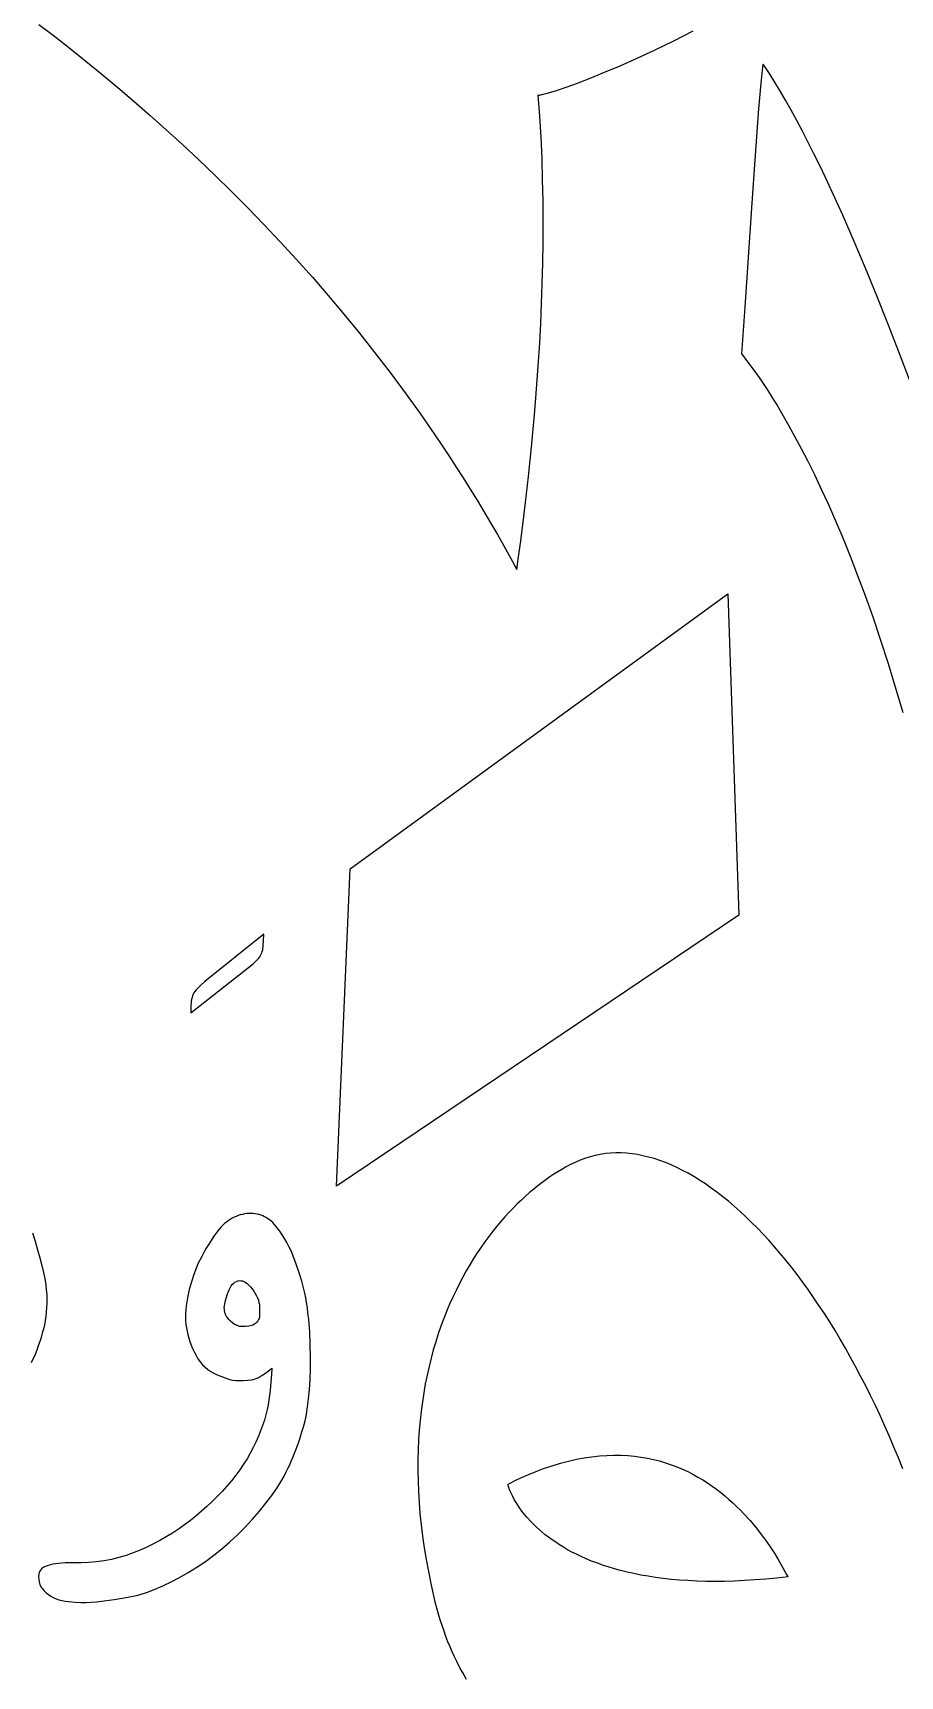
# Model space of a CAD drawing. Extents: x -350 to 350, y -610 to 610.
# Drawn here: x 14.4 to 76.3, y 42.7 to 159.9 of the extents above; entities that cross this region are included whole.
import ezdxf

# ---------------------------------------------------------------- set-up
doc = ezdxf.new("R2010")
doc.units = 0
doc.layers.add('LAYER_10', color=176, linetype='CONTINUOUS')
doc.layers.add('LAYER_2', color=18, linetype='CONTINUOUS')

msp = doc.modelspace()

# ---------------------------------------------------------------- linework, layer by layer
at = {"layer": 'LAYER_10'}
for points in [[(76.96, 135.16), (76.19, 137.17), (75.41, 139.17), (74.62, 141.16), (73.82, 143.12), (73.01, 145.04), (72.19, 146.91), (71.37, 148.71), (70.96, 149.59), (70.55, 150.45), (70.14, 151.29), (69.73, 152.1), (69.33, 152.9), (68.92, 153.67), (68.51, 154.41), (68.11, 155.12), (67.71, 155.81), (67.31, 156.47), (66.91, 157.09), (66.52, 157.69), (66.51, 157.67), (66.5, 157.63), (66.47, 157.46), (66.39, 156.81), (66.3, 155.8), (66.19, 154.49), (65.94, 151.2), (65.67, 147.43), (65.2, 140.34), (64.98, 137.02), (65.08, 136.88), (65.33, 136.55), (65.71, 136.04), (66.22, 135.32), (66.51, 134.89), (66.84, 134.4), (67.18, 133.85), (67.55, 133.25), (67.94, 132.59), (68.35, 131.88), (68.78, 131.1), (69.23, 130.26), (69.7, 129.36), (70.17, 128.4), (70.66, 127.37), (71.17, 126.27), (71.68, 125.11), (72.2, 123.88), (72.72, 122.58), (73.25, 121.21), (73.79, 119.77), (74.33, 118.26), (74.86, 116.67), (75.4, 115), (75.94, 113.26), (76.47, 111.44)], [(76.47, 57.47), (76.16, 58.25), (75.84, 59.02), (75.52, 59.78), (75.19, 60.53), (74.86, 61.27), (74.52, 61.99), (74.17, 62.7), (73.83, 63.4), (73.47, 64.09), (73.11, 64.77), (72.75, 65.43), (72.38, 66.08), (72.01, 66.72), (71.64, 67.34), (71.26, 67.96), (70.88, 68.56), (70.49, 69.14), (70.11, 69.71), (69.72, 70.27), (69.32, 70.81), (68.93, 71.34), (68.53, 71.86), (68.13, 72.36), (67.72, 72.85), (67.32, 73.32), (66.91, 73.78), (66.51, 74.22), (66.1, 74.65), (65.69, 75.06), (65.28, 75.46), (64.87, 75.84), (64.45, 76.21), (64.04, 76.56), (63.63, 76.89), (63.22, 77.21), (62.81, 77.51), (62.39, 77.8), (61.98, 78.07), (61.57, 78.32), (61.16, 78.56), (60.75, 78.77), (60.35, 78.98), (59.94, 79.16), (59.54, 79.33), (59.14, 79.47), (58.74, 79.61), (58.34, 79.72), (57.94, 79.81), (57.55, 79.89), (57.16, 79.95), (56.77, 79.99), (56.39, 80.01), (56.01, 80.01), (55.63, 80), (55.26, 79.96), (54.89, 79.91), (54.52, 79.83), (54.16, 79.74), (53.8, 79.62), (53.45, 79.49), (53.2, 79.38), (52.94, 79.26), (52.68, 79.13), (52.41, 78.99), (52.14, 78.84), (51.87, 78.67), (51.59, 78.49), (51.3, 78.3), (51.02, 78.1), (50.73, 77.89), (50.44, 77.67), (50.15, 77.43), (49.85, 77.18), (49.56, 76.93), (49.27, 76.65), (48.97, 76.37), (48.68, 76.08), (48.38, 75.77), (48.09, 75.45), (47.8, 75.12), (47.51, 74.78), (47.23, 74.42), (46.94, 74.06), (46.66, 73.68), (46.39, 73.29), (46.12, 72.88), (45.85, 72.47), (45.59, 72.04), (45.33, 71.6), (45.08, 71.15), (44.84, 70.69), (44.6, 70.21), (44.37, 69.72), (44.14, 69.22), (43.93, 68.71), (43.72, 68.19), (43.52, 67.65), (43.33, 67.1), (43.15, 66.54), (42.98, 65.96), (42.83, 65.38), (42.68, 64.78), (42.54, 64.17), (42.41, 63.54), (42.3, 62.91), (42.2, 62.26), (42.11, 61.6), (42.04, 60.92), (41.98, 60.24), (41.93, 59.54), (41.9, 58.83), (41.88, 58.1), (41.88, 57.37), (41.89, 56.62), (41.92, 55.85), (41.97, 55.08), (42.03, 54.29), (42.12, 53.49), (42.22, 52.68), (42.33, 51.85), (42.47, 51.01), (42.63, 50.16), (42.8, 49.3), (43, 48.42), (43.1, 47.98), (43.21, 47.55), (43.33, 47.13), (43.45, 46.72), (43.58, 46.32), (43.72, 45.92), (43.86, 45.54), (44, 45.16), (44.15, 44.8), (44.3, 44.44), (44.46, 44.09), (44.63, 43.75), (44.8, 43.41), (44.97, 43.09), (45.15, 42.77), (45.33, 42.47)]]:
    msp.add_lwpolyline(points, dxfattribs=at)
at = {"layer": 'LAYER_2'}
for points in [[(14.84, 160.52), (15.95, 159.67), (17.06, 158.8), (18.19, 157.9), (19.32, 156.97), (20.47, 156.02), (21.62, 155.04), (22.77, 154.03), (23.93, 153), (25.09, 151.94), (26.26, 150.85), (27.42, 149.74), (28.58, 148.6), (29.74, 147.43), (30.9, 146.24), (32.06, 145.01), (33.2, 143.76), (34.35, 142.48), (35.48, 141.18), (36.6, 139.85), (37.72, 138.48), (38.82, 137.09), (39.91, 135.68), (40.98, 134.23), (42.04, 132.75), (42.57, 132.01), (43.09, 131.25), (43.6, 130.49), (44.11, 129.72), (44.62, 128.94), (45.12, 128.16), (45.61, 127.37), (46.11, 126.57), (46.59, 125.77), (47.07, 124.95), (47.55, 124.13), (48.01, 123.31), (48.48, 122.47), (48.93, 121.63), (49.06, 122.53), (49.19, 123.51), (49.37, 124.81), (49.56, 126.4), (49.77, 128.26), (49.99, 130.36), (50.2, 132.67), (50.3, 133.89), (50.4, 135.16), (50.49, 136.47), (50.57, 137.81), (50.64, 139.19), (50.7, 140.59), (50.75, 142.02), (50.79, 143.48), (50.81, 144.95), (50.82, 146.43), (50.81, 147.93), (50.78, 149.44), (50.74, 150.95), (50.67, 152.47), (50.58, 153.98), (50.47, 155.49), (50.48, 155.48), (50.49, 155.48), (50.56, 155.48), (50.81, 155.53), (51.21, 155.64), (51.76, 155.81), (52.45, 156.04), (53.26, 156.33), (54.18, 156.68), (55.2, 157.1), (56.32, 157.57), (57.52, 158.1), (58.8, 158.7), (60.13, 159.35), (60.82, 159.7), (61.52, 160.07)], [(14.38, 74.31), (14.57, 73.71), (14.75, 73.1), (14.91, 72.52), (15.05, 71.99), (15.16, 71.49), (15.26, 71.04), (15.33, 70.62), (15.37, 70.25), (15.4, 69.91), (15.4, 69.6), (15.4, 69.29), (15.39, 68.98), (15.37, 68.67), (15.33, 68.36), (15.28, 68.06), (15.23, 67.76), (15.16, 67.45), (15.08, 67.15), (15, 66.85), (14.9, 66.55), (14.8, 66.25), (14.69, 65.94), (14.57, 65.64), (14.3, 65.03)]]:
    msp.add_lwpolyline(points, dxfattribs=at)
for points in [[(36.07, 77.63), (37.04, 100.27), (63.99, 119.9), (64.77, 96.97)], [(26.68, 92.25), (26.39, 91.99), (26.15, 91.75), (26.05, 91.64), (25.97, 91.54), (25.9, 91.43), (25.85, 91.34), (25.81, 91.23), (25.77, 91.11), (25.74, 90.97), (25.71, 90.82), (25.68, 90.45), (25.67, 90.01), (30.12, 93.51), (30.35, 93.71), (30.44, 93.81), (30.53, 93.91), (30.6, 94), (30.66, 94.1), (30.71, 94.19), (30.75, 94.28), (30.78, 94.39), (30.81, 94.51), (30.85, 94.8), (30.87, 95.17), (30.88, 95.62)], [(21.57, 51.48), (21.07, 51.3), (20.55, 51.15), (20.03, 51.02), (19.5, 50.92), (18.95, 50.84), (18.4, 50.79), (17.84, 50.76), (17.26, 50.76), (16.72, 50.76), (16.47, 50.75), (16.24, 50.73), (16.03, 50.71), (15.84, 50.67), (15.66, 50.63), (15.5, 50.59), (15.36, 50.54), (15.23, 50.48), (15.12, 50.41), (15.03, 50.34), (14.96, 50.26), (14.9, 50.18), (14.86, 50.08), (14.84, 49.98), (14.82, 49.78), (14.83, 49.59), (14.86, 49.41), (14.91, 49.23), (14.99, 49.07), (15.09, 48.91), (15.21, 48.77), (15.36, 48.63), (15.52, 48.51), (15.69, 48.39), (15.87, 48.3), (16.07, 48.21), (16.27, 48.14), (16.49, 48.08), (16.72, 48.04), (16.96, 48.01), (17.42, 47.97), (17.84, 47.95), (18.22, 47.94), (18.55, 47.96), (18.94, 47.99), (19.5, 48.06), (20.21, 48.16), (21.07, 48.29), (21.31, 48.34), (21.56, 48.39), (21.81, 48.45), (22.06, 48.52), (22.59, 48.68), (23.13, 48.89), (23.69, 49.13), (24.27, 49.41), (24.87, 49.72), (25.49, 50.08), (26.11, 50.46), (26.72, 50.87), (27.31, 51.31), (27.89, 51.77), (28.46, 52.26), (29.01, 52.77), (29.55, 53.31), (30.07, 53.88), (30.57, 54.45), (31.03, 55.02), (31.45, 55.58), (31.83, 56.13), (32.17, 56.68), (32.33, 56.95), (32.47, 57.22), (32.61, 57.49), (32.74, 57.76), (32.85, 58.02), (32.96, 58.29), (33.33, 59.27), (33.48, 59.7), (33.61, 60.11), (33.73, 60.47), (33.82, 60.81), (33.89, 61.11), (33.94, 61.37), (34.01, 61.89), (34.08, 62.48), (34.14, 63.13), (34.19, 63.85), (34.22, 64.62), (34.22, 65.45), (34.2, 66.33), (34.16, 67.26), (34.09, 68.16), (34.04, 68.58), (34, 68.97), (33.94, 69.34), (33.89, 69.68), (33.82, 70), (33.75, 70.29), (33.6, 70.87), (33.41, 71.46), (33.2, 72.08), (32.96, 72.71), (32.83, 73.03), (32.68, 73.33), (32.53, 73.63), (32.37, 73.91), (32.2, 74.18), (32.02, 74.44), (31.82, 74.69), (31.62, 74.93), (31.52, 75.04), (31.41, 75.14), (31.3, 75.24), (31.18, 75.32), (31.06, 75.4), (30.94, 75.46), (30.82, 75.52), (30.69, 75.57), (30.55, 75.61), (30.42, 75.65), (30.28, 75.67), (30.13, 75.68), (29.99, 75.69), (29.84, 75.69), (29.68, 75.68), (29.52, 75.66), (29.37, 75.63), (29.21, 75.59), (29.06, 75.54), (28.91, 75.48), (28.77, 75.42), (28.63, 75.35), (28.49, 75.27), (28.35, 75.18), (28.22, 75.08), (28.09, 74.97), (27.96, 74.85), (27.84, 74.73), (27.72, 74.6), (27.6, 74.45), (27.48, 74.3), (27.37, 74.14), (26.96, 73.51), (26.78, 73.21), (26.61, 72.92), (26.46, 72.63), (26.32, 72.36), (26.19, 72.1), (26.08, 71.84), (25.89, 71.34), (25.72, 70.81), (25.57, 70.26), (25.44, 69.68), (25.39, 69.39), (25.35, 69.11), (25.32, 68.83), (25.31, 68.56), (25.3, 68.3), (25.31, 68.04), (25.33, 67.79), (25.36, 67.54), (25.41, 67.3), (25.46, 67.05), (25.53, 66.81), (25.61, 66.56), (25.71, 66.31), (25.81, 66.07), (25.93, 65.82), (26.05, 65.57), (26.19, 65.33), (26.35, 65.1), (26.51, 64.9), (26.7, 64.72), (26.89, 64.56), (27.1, 64.41), (27.33, 64.29), (27.56, 64.19), (28.32, 63.9), (28.54, 63.82), (28.65, 63.8), (28.89, 63.79), (29.42, 63.78), (29.74, 63.8), (30.02, 63.83), (30.15, 63.86), (30.27, 63.9), (30.39, 63.94), (30.49, 63.98), (30.7, 64.1), (30.93, 64.26), (31.19, 64.45), (31.46, 64.67), (31.44, 64.2), (31.4, 63.66), (31.34, 63.06), (31.25, 62.4), (31.2, 62.05), (31.12, 61.7), (31.03, 61.33), (30.93, 60.96), (30.8, 60.58), (30.66, 60.19), (30.5, 59.8), (30.33, 59.39), (30.13, 58.99), (29.92, 58.59), (29.69, 58.19), (29.44, 57.8), (29.17, 57.4), (28.88, 57.02), (28.58, 56.63), (28.25, 56.25), (27.91, 55.87), (27.56, 55.51), (27.2, 55.15), (26.83, 54.8), (26.44, 54.46), (26.05, 54.13), (25.65, 53.8), (25.24, 53.49), (24.81, 53.18), (24.38, 52.89), (23.93, 52.62), (23.48, 52.36), (23.02, 52.12), (22.54, 51.89), (22.06, 51.68)], [(29.14, 70.91), (29.25, 70.9), (29.36, 70.88), (29.48, 70.84), (29.59, 70.77), (29.71, 70.69), (29.82, 70.58), (29.94, 70.45), (30.06, 70.31), (30.18, 70.15), (30.28, 69.99), (30.37, 69.83), (30.44, 69.67), (30.5, 69.51), (30.54, 69.35), (30.57, 69.19), (30.58, 69.03), (30.59, 68.74), (30.59, 68.5), (30.58, 68.32), (30.55, 68.2), (30.51, 68.12), (30.45, 68.03), (30.38, 67.94), (30.29, 67.85), (30.23, 67.8), (30.17, 67.77), (30.1, 67.73), (30.02, 67.7), (29.82, 67.65), (29.59, 67.63), (29.47, 67.62), (29.36, 67.62), (29.25, 67.63), (29.15, 67.64), (29.05, 67.67), (28.96, 67.7), (28.88, 67.74), (28.8, 67.78), (28.65, 67.89), (28.52, 68.01), (28.39, 68.14), (28.27, 68.29), (28.21, 68.37), (28.17, 68.45), (28.13, 68.55), (28.1, 68.65), (28.09, 68.75), (28.08, 68.87), (28.07, 68.99), (28.08, 69.11), (28.12, 69.38), (28.19, 69.66), (28.29, 69.95), (28.41, 70.25), (28.49, 70.4), (28.57, 70.53), (28.65, 70.64), (28.74, 70.73), (28.83, 70.8), (28.93, 70.85), (29.03, 70.89)], [(48.32, 56.39), (48.97, 56.71), (49.61, 57), (50.24, 57.26), (50.85, 57.49), (51.45, 57.7), (52.05, 57.88), (52.63, 58.03), (53.19, 58.16), (53.75, 58.26), (54.3, 58.34), (54.83, 58.4), (55.35, 58.44), (55.86, 58.45), (56.36, 58.45), (56.85, 58.42), (57.33, 58.38), (57.79, 58.32), (58.25, 58.24), (58.69, 58.15), (59.12, 58.04), (59.55, 57.91), (59.96, 57.77), (60.36, 57.62), (60.75, 57.45), (61.13, 57.28), (61.5, 57.09), (61.85, 56.89), (62.2, 56.69), (62.54, 56.47), (62.87, 56.25), (63.18, 56.02), (63.49, 55.79), (63.79, 55.55), (64.07, 55.3), (64.35, 55.05), (64.61, 54.8), (64.87, 54.55), (65.12, 54.29), (65.58, 53.78), (66.01, 53.27), (66.4, 52.78), (66.75, 52.3), (67.06, 51.84), (67.34, 51.41), (67.58, 51.02), (67.95, 50.37), (68.19, 49.94), (68.26, 49.82), (68.29, 49.78), (67.48, 49.68), (66.7, 49.61), (65.93, 49.55), (65.19, 49.5), (64.47, 49.47), (63.76, 49.45), (63.08, 49.44), (62.42, 49.45), (61.77, 49.47), (61.15, 49.5), (60.54, 49.54), (59.95, 49.59), (59.38, 49.65), (58.83, 49.72), (58.3, 49.81), (57.79, 49.9), (57.29, 50), (56.81, 50.11), (56.34, 50.22), (55.9, 50.35), (55.46, 50.48), (55.05, 50.61), (54.65, 50.76), (54.26, 50.9), (53.89, 51.06), (53.54, 51.22), (53.2, 51.38), (52.87, 51.54), (52.56, 51.71), (52.26, 51.89), (51.98, 52.06), (51.71, 52.24), (51.45, 52.42), (51.2, 52.6), (50.97, 52.78), (50.75, 52.96), (50.34, 53.32), (49.98, 53.68), (49.65, 54.03), (49.37, 54.37), (49.13, 54.7), (48.93, 55), (48.76, 55.29), (48.62, 55.55), (48.5, 55.78), (48.42, 55.98), (48.36, 56.15), (48.33, 56.27), (48.31, 56.35)]]:
    msp.add_lwpolyline(points, close=True, dxfattribs=at)

doc.saveas('drawing.dxf')
